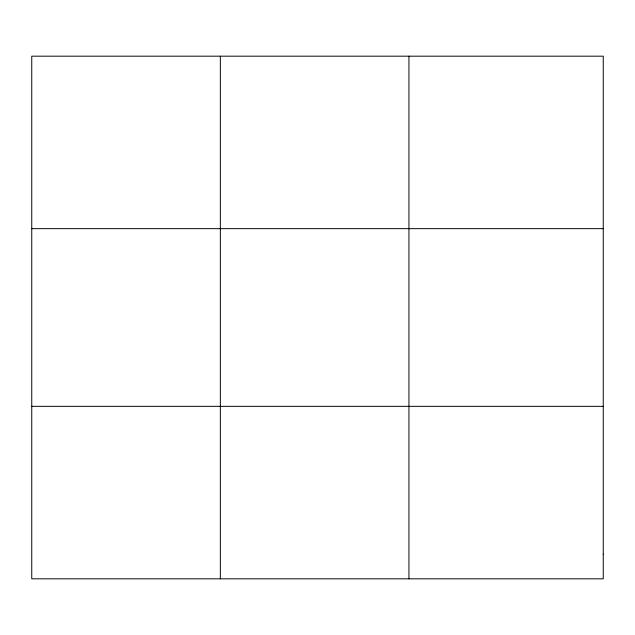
<?xml version="1.0" encoding="UTF-8"?>
<svg xmlns="http://www.w3.org/2000/svg" width="635" height="635" viewBox="0 0 635 635"><rect width="100%" height="100%" fill="white"/><g stroke="black" fill="none" stroke-linecap="round" stroke-linejoin="round"><path stroke-width="0.95" d="M220.345 56.182L220.345 578.818M408.94 56.182L408.94 578.818M31.75 228.656L603.25 228.656M31.75 406.344L603.25 406.344M603.25 554.172L603.25 578.818L31.75 578.818L31.75 56.182L603.25 56.182L603.25 554.172"/></g></svg>
